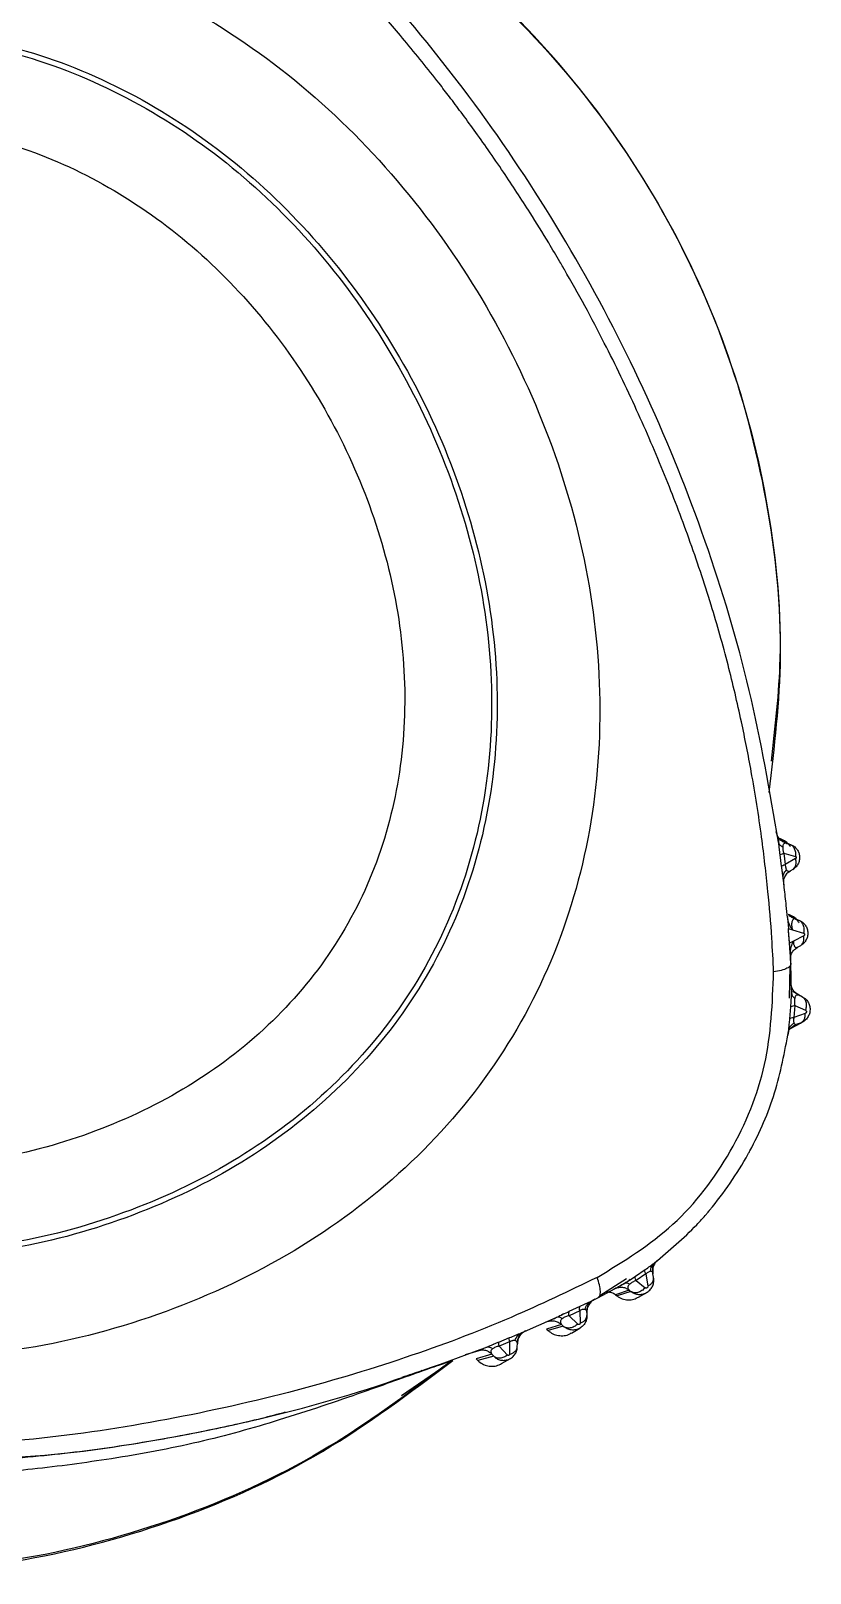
# Model space of a CAD drawing. Extents: x 527 to 611, y 788 to 934.
# Drawn here: x 532.992 to 534.079, y 831.757 to 833.908 of the extents above; entities that cross this region are included whole.
import ezdxf

# ---------------------------------------------------------------- set-up
doc = ezdxf.new("R2010")
doc.units = 0
doc.header["$MEASUREMENT"] = 0
doc.layers.add('1', color=4, linetype='Continuous')
doc.layers.add('GEOMETRY', color=4, linetype='Continuous', lineweight=25)

# ---------------------------------------------------------------- blocks, each defined once
blk = doc.blocks.new('2026_FLASH')
at = {"layer": 'GEOMETRY'}
for p, q in [((6.9636, 29.4618), (6.9567, 29.4655)), ((6.9577, 29.4668), (6.9705, 29.4597)), ((6.9597, 29.4289), (6.9577, 29.4447)), ((6.9627, 29.4469), (6.9648, 29.4313)), ((6.9627, 29.4469), (6.9789, 29.4426)), ((6.9667, 29.4607), (6.9705, 29.4597)), ((6.9792, 29.4397), (6.9648, 29.4313)), ((6.9751, 29.4243), (6.972, 29.4225)), ((6.9618, 29.4128), (6.9621, 29.4101)), ((6.9677, 29.3576), (6.9691, 29.342)), ((6.9689, 29.3617), (6.9825, 29.3542)), ((6.9681, 29.355), (6.9682, 29.3542)), ((6.969, 29.342), (6.9748, 29.3404)), ((6.9694, 29.3386), (6.9691, 29.342)), ((6.9707, 29.3215), (6.9694, 29.3386)), ((6.9748, 29.3404), (6.9903, 29.3356)), ((6.9791, 29.3552), (6.9825, 29.3542)), ((6.9761, 29.3244), (6.9707, 29.3215)), ((6.972, 29.3045), (6.9707, 29.3215)), ((6.9906, 29.332), (6.9761, 29.3244)), ((6.9789, 29.3137), (6.9812, 29.3155)), ((6.9858, 29.318), (6.9823, 29.3162)), ((6.972, 29.3039), (6.972, 29.3045)), ((6.9721, 29.3031), (6.9722, 29.303)), ((6.9735, 29.2522), (6.9727, 29.2936)), ((6.9705, 29.2449), (6.9714, 29.2897)), ((6.9754, 29.2544), (6.9874, 29.2475)), ((6.9842, 29.2489), (6.9761, 29.2537)), ((6.9712, 29.2163), (6.9725, 29.2326)), ((6.978, 29.2346), (6.9768, 29.2181)), ((6.978, 29.2346), (6.9929, 29.2281)), ((6.9844, 29.2488), (6.9874, 29.2475)), ((6.9732, 29.2031), (6.9858, 29.2102)), ((6.9926, 29.2236), (6.9768, 29.2181)), ((6.9858, 29.2102), (6.981, 29.2086)), ((6.756, 28.8573), (6.7693, 28.8664)), ((6.7873, 28.88), (6.7875, 28.88)), ((6.7033, 28.8268), (6.7396, 28.8466)), ((6.7062, 28.8301), (6.7437, 28.8541)), ((6.7486, 28.8523), (6.756, 28.8573)), ((6.7704, 28.8603), (6.7568, 28.8511)), ((6.7568, 28.8511), (6.7695, 28.841)), ((6.7704, 28.8603), (6.7732, 28.8434)), ((6.7812, 28.8557), (6.7803, 28.8607)), ((6.6943, 28.8224), (6.7033, 28.8268)), ((6.7472, 28.8377), (6.7281, 28.8312)), ((6.7281, 28.8312), (6.7303, 28.8296)), ((6.7497, 28.8357), (6.7303, 28.8296)), ((6.7472, 28.8377), (6.7497, 28.8357)), ((6.7603, 28.828), (6.7717, 28.8345)), ((6.597, 28.7781), (6.6456, 28.7995)), ((6.6785, 28.809), (6.6636, 28.8021)), ((6.6636, 28.8021), (6.6755, 28.7902)), ((6.6638, 28.8083), (6.6788, 28.8153)), ((6.6785, 28.809), (6.6788, 28.7917)), ((6.6882, 28.8065), (6.6883, 28.8025)), ((6.6529, 28.7899), (6.6321, 28.7834)), ((6.6321, 28.7834), (6.6341, 28.7815)), ((6.6554, 28.7873), (6.6341, 28.7815)), ((6.6554, 28.7873), (6.6529, 28.7899)), ((6.6666, 28.7779), (6.6786, 28.7848)), ((6.5655, 28.7654), (6.5803, 28.7715)), ((6.5806, 28.7657), (6.566, 28.7596)), ((6.566, 28.7596), (6.5776, 28.7471)), ((6.5806, 28.7657), (6.5803, 28.7483)), ((6.5913, 28.7592), (6.5914, 28.7629)), ((6.4301, 28.6909), (6.4937, 28.7344)), ((6.5408, 28.7542), (6.5188, 28.7476)), ((6.5557, 28.7484), (6.5338, 28.7419)), ((6.5338, 28.7419), (6.5361, 28.7396)), ((6.5584, 28.7455), (6.5361, 28.7396)), ((6.5557, 28.7484), (6.5584, 28.7455)), ((6.5693, 28.7353), (6.5817, 28.7424)), ((6.2679, 28.6671), (6.2769, 28.6694))]:
    blk.add_line(p, q, dxfattribs=at)
for points, knots in [([(6.9486, 29.2815), (6.9478, 29.2972), (6.946, 29.3345), (6.9406, 29.3972), (6.9316, 29.4747), (6.9192, 29.5537), (6.9033, 29.6338), (6.8852, 29.7115), (6.861, 29.7969), (6.8314, 29.8853), (6.7967, 29.9759), (6.7576, 30.0669), (6.7114, 30.1627), (6.6764, 30.2273), (6.6569, 30.261), (6.6569, 30.261), (6.6569, 30.261), (6.6569, 30.261), (6.6569, 30.261), (6.6569, 30.261), (6.6569, 30.2611), (6.6568, 30.2611), (6.6567, 30.2613), (6.6565, 30.2616), (6.656, 30.2626), (6.654, 30.266), (6.647, 30.278), (6.6319, 30.3033), (6.606, 30.3453), (6.5778, 30.3885), (6.5515, 30.4268), (6.5318, 30.4546), (6.5137, 30.4793), (6.4974, 30.501), (6.4715, 30.5347), (6.4362, 30.5786), (6.3903, 30.6321), (6.3442, 30.6829), (6.2949, 30.734), (6.2348, 30.7923), (6.1734, 30.847), (6.1108, 30.8982), (6.0541, 30.9414), (5.9996, 30.98), (5.9639, 31.0036), (5.949, 31.0134)], [0, 0, 0, 0, 0.023144, 0.05484, 0.091564, 0.136206, 0.170367, 0.209427, 0.251228, 0.298444, 0.343948, 0.391377, 0.441313, 0.497426, 0.497427, 0.497428, 0.497429, 0.497432, 0.497437, 0.497446, 0.497463, 0.497497, 0.497564, 0.497711, 0.498058, 0.499248, 0.503302, 0.518104, 0.541837, 0.574517, 0.592617, 0.609041, 0.623786, 0.63685, 0.648231, 0.685287, 0.718359, 0.749985, 0.784568, 0.820855, 0.870939, 0.90326, 0.937451, 0.973984, 1, 1, 1, 1]), ([(6.9553, 29.4626), (6.9432, 29.5333), (6.9188, 29.6751), (6.8562, 29.883), (6.7754, 30.0844), (6.6757, 30.2777), (6.5585, 30.4607), (6.4248, 30.6314), (6.2763, 30.7896), (6.1655, 30.8821), (6.1103, 30.9283)], [0, 0, 0, 0, 0.1245824, 0.2494896, 0.37459, 0.4998762, 0.6251945, 0.7503704, 0.8753604, 1, 1, 1, 1]), ([(6.128, 30.9092), (6.1955, 30.8803), (6.3305, 30.8224), (6.5103, 30.693), (6.6664, 30.5369), (6.7929, 30.3556), (6.8866, 30.1554), (6.9435, 29.9421), (6.9653, 29.7313), (6.9494, 29.5951), (6.942, 29.5318)], [0, 0, 0, 0, 0.127116, 0.254231, 0.381347, 0.508462, 0.635578, 0.762693, 0.889809, 1, 1, 1, 1]), ([(6.9454, 29.5754), (6.9509, 29.623), (6.9649, 29.7441), (6.9435, 29.9402), (6.8871, 30.1551), (6.7927, 30.3567), (6.6653, 30.5392), (6.5078, 30.6961), (6.3301, 30.8239), (6.1977, 30.8802), (6.1335, 30.9076)], [0, 0, 0, 0, 0.085408, 0.21711, 0.348811, 0.480513, 0.612214, 0.743916, 0.875617, 1, 1, 1, 1]), ([(5.7067, 30.7402), (5.7697, 30.7359), (5.8968, 30.7273), (6.0786, 30.6607), (6.2465, 30.5599), (6.395, 30.426), (6.5195, 30.266), (6.6166, 30.0868), (6.6818, 29.8952), (6.7113, 29.6982), (6.7025, 29.5029), (6.6539, 29.3167), (6.5648, 29.1473), (6.4386, 29.0024), (6.2822, 28.8863), (6.1027, 28.8024), (5.9075, 28.7495), (5.7725, 28.743), (5.7047, 28.7397)], [0, 0, 0, 0, 0.060091, 0.121152, 0.183577, 0.247259, 0.311757, 0.376464, 0.440752, 0.504052, 0.566014, 0.626679, 0.686637, 0.746971, 0.808472, 0.871348, 0.935362, 1, 1, 1, 1]), ([(5.707, 30.5938), (5.7609, 30.5901), (5.8697, 30.5827), (6.0253, 30.5255), (6.1689, 30.4391), (6.296, 30.3242), (6.4027, 30.1871), (6.4859, 30.0334), (6.542, 29.8693), (6.5675, 29.7005), (6.5601, 29.5333), (6.5186, 29.3738), (6.4424, 29.2287), (6.3342, 29.1048), (6.2002, 29.0055), (6.0464, 28.9338), (5.8791, 28.8886), (5.7633, 28.8831), (5.7052, 28.8803)], [0, 0, 0, 0, 0.060031, 0.121063, 0.183495, 0.247208, 0.311744, 0.37649, 0.440815, 0.50414, 0.566097, 0.626721, 0.686615, 0.746897, 0.808382, 0.871274, 0.935323, 1, 1, 1, 1]), ([(5.707, 30.586), (5.7605, 30.5823), (5.8683, 30.575), (6.0224, 30.5183), (6.1647, 30.4326), (6.2907, 30.3188), (6.3964, 30.1828), (6.4788, 30.0305), (6.5344, 29.8678), (6.5597, 29.7006), (6.5525, 29.5349), (6.5114, 29.3769), (6.4359, 29.2331), (6.3287, 29.1103), (6.1959, 29.0119), (6.0434, 28.9409), (5.8775, 28.8961), (5.7628, 28.8907), (5.7052, 28.8879)], [0, 0, 0, 0, 0.060017, 0.121046, 0.183483, 0.247203, 0.311744, 0.376491, 0.440822, 0.504154, 0.566114, 0.626731, 0.686609, 0.746882, 0.808366, 0.871265, 0.93532, 1, 1, 1, 1]), ([(5.7076, 30.4619), (5.7533, 30.4587), (5.8457, 30.4524), (5.9775, 30.4037), (6.0991, 30.3301), (6.2068, 30.2324), (6.2973, 30.1158), (6.3681, 29.9851), (6.416, 29.8457), (6.4379, 29.7025), (6.432, 29.5606), (6.3971, 29.4253), (6.3324, 29.3022), (6.2405, 29.1972), (6.1266, 29.1131), (5.9958, 29.0525), (5.8536, 29.0143), (5.7552, 29.0096), (5.7057, 29.0072)], [0, 0, 0, 0, 0.059911, 0.12091, 0.183385, 0.247163, 0.311739, 0.376505, 0.44088, 0.504269, 0.566249, 0.626809, 0.686568, 0.746756, 0.808237, 0.871187, 0.935295, 1, 1, 1, 1]), ([(6.9553, 29.4626), (6.955, 29.4646), (6.9543, 29.4687), (6.9535, 29.4728), (6.9527, 29.476), (6.9525, 29.4765), (6.9523, 29.4767)], [0, 0, 0, 0, 0.219313, 0.437055, 0.703636, 1, 1, 1, 1]), ([(6.9667, 29.4607), (6.9649, 29.4613), (6.9613, 29.4626), (6.9569, 29.4664), (6.9536, 29.4712), (6.9528, 29.4749), (6.9523, 29.4767)], [0, 0, 0, 0, 0.244703, 0.5, 0.755297, 1, 1, 1, 1]), ([(6.9556, 29.4655), (6.9555, 29.4655), (6.955, 29.4656), (6.9551, 29.4645), (6.9553, 29.4628), (6.9554, 29.462)], [0, 0, 0, 0, 0.202108, 0.593297, 1, 1, 1, 1]), ([(6.9719, 29.4558), (6.9712, 29.457), (6.9692, 29.4605), (6.9638, 29.4648), (6.9587, 29.4667), (6.9562, 29.4677)], [0, 0, 0, 0, 0.2, 0.6, 1, 1, 1, 1]), ([(6.9577, 29.4447), (6.9575, 29.4459), (6.9572, 29.4477), (6.9569, 29.4499), (6.9567, 29.4515), (6.9566, 29.453), (6.9564, 29.4543), (6.9563, 29.4551), (6.956, 29.4578), (6.9557, 29.4602), (6.9553, 29.4626)], [0, 0, 0, 0, 0.198415, 0.3028, 0.36011, 0.457997, 0.54502, 0.571673, 0.58734, 1, 1, 1, 1]), ([(6.9553, 29.4626), (6.9557, 29.4612), (6.9565, 29.4585), (6.9596, 29.4566), (6.9612, 29.4557)], [0, 0, 0, 0, 0.499989, 1, 1, 1, 1]), ([(6.9577, 29.4447), (6.958, 29.445), (6.9587, 29.4457), (6.9614, 29.4465), (6.9627, 29.4469)], [0, 0, 0, 0, 0.500008, 1, 1, 1, 1]), ([(6.9667, 29.4607), (6.9653, 29.4609), (6.9634, 29.4611), (6.9618, 29.4592), (6.9613, 29.4575), (6.9612, 29.4563), (6.9612, 29.4557)], [0, 0, 0, 0, 0.542909, 0.786725, 0.897634, 1, 1, 1, 1]), ([(6.9612, 29.4557), (6.9612, 29.4551), (6.9612, 29.4539), (6.9614, 29.4522), (6.9617, 29.4507), (6.962, 29.4491), (6.9625, 29.4477), (6.9627, 29.4469)], [0, 0, 0, 0, 0.252838, 0.493953, 0.521876, 0.738307, 1, 1, 1, 1]), ([(6.9705, 29.4597), (6.9718, 29.4591), (6.9745, 29.458), (6.9775, 29.4539), (6.9792, 29.4485), (6.979, 29.4445), (6.9789, 29.4426)], [0, 0, 0, 0, 0.242505, 0.499998, 0.757493, 1, 1, 1, 1]), ([(6.9705, 29.4597), (6.9727, 29.4588), (6.9768, 29.4572), (6.9812, 29.4527), (6.9837, 29.4479), (6.9849, 29.443), (6.9848, 29.438), (6.9832, 29.4327), (6.98, 29.4278), (6.9768, 29.4255), (6.9751, 29.4243)], [0, 0, 0, 0, 0.154612, 0.290603, 0.407903, 0.506473, 0.620626, 0.739473, 0.865922, 1, 1, 1, 1]), ([(6.9597, 29.4289), (6.9601, 29.4293), (6.9607, 29.43), (6.9634, 29.4308), (6.9648, 29.4313)], [0, 0, 0, 0, 0.503105, 1, 1, 1, 1]), ([(6.9619, 29.412), (6.9617, 29.4141), (6.9614, 29.4161), (6.9611, 29.4183), (6.9611, 29.4183), (6.9611, 29.4184), (6.9611, 29.4185), (6.9609, 29.4197), (6.9607, 29.4213), (6.9604, 29.4235), (6.9601, 29.4258), (6.9599, 29.4277), (6.9597, 29.4289)], [0, 0, 0, 0, 0.417535, 0.417611, 0.41821, 0.419871, 0.426157, 0.450648, 0.646057, 0.703071, 0.806006, 1, 1, 1, 1]), ([(6.9619, 29.412), (6.9619, 29.4131), (6.9617, 29.4152), (6.9626, 29.4183), (6.9642, 29.4213), (6.9658, 29.4229), (6.9666, 29.4237)], [0, 0, 0, 0, 0.2541623, 0.5091042, 0.7593494, 1, 1, 1, 1]), ([(6.9626, 29.4094), (6.9626, 29.4097), (6.9628, 29.4103), (6.9634, 29.4125), (6.9649, 29.4159), (6.9679, 29.4197), (6.9706, 29.4216), (6.972, 29.4225)], [0, 0, 0, 0, 0.086868, 0.203938, 0.450398, 0.722178, 1, 1, 1, 1]), ([(6.9642, 29.4143), (6.9653, 29.416), (6.9672, 29.4193), (6.9704, 29.4215), (6.972, 29.4225)], [0, 0, 0, 0, 0.510792, 1, 1, 1, 1]), ([(6.9648, 29.4313), (6.9648, 29.4305), (6.9649, 29.4289), (6.9652, 29.4274), (6.9654, 29.4266), (6.9656, 29.426), (6.966, 29.4249), (6.9663, 29.4242), (6.9666, 29.4237)], [0, 0, 0, 0, 0.238313, 0.475335, 0.500024, 0.549554, 0.728053, 1, 1, 1, 1]), ([(6.9666, 29.4237), (6.967, 29.4232), (6.9678, 29.4221), (6.9696, 29.4215), (6.971, 29.4221), (6.972, 29.4225)], [0, 0, 0, 0, 0.225042, 0.470435, 1, 1, 1, 1]), ([(6.9751, 29.4243), (6.9761, 29.425), (6.978, 29.4265), (6.9797, 29.4303), (6.9802, 29.4348), (6.9796, 29.4381), (6.9792, 29.4397)], [0, 0, 0, 0, 0.249417, 0.506903, 0.760701, 1, 1, 1, 1]), ([(6.9789, 29.4426), (6.979, 29.4426), (6.9793, 29.4425), (6.9796, 29.4422), (6.9799, 29.4418), (6.98, 29.4414), (6.98, 29.441), (6.98, 29.4407), (6.9799, 29.4403), (6.9796, 29.4399), (6.9794, 29.4397), (6.9792, 29.4397)], [0, 0, 0, 0, 0.1443511, 0.2793855, 0.4027085, 0.5158359, 0.5707025, 0.6256768, 0.7395188, 0.863869, 1, 1, 1, 1]), ([(6.9677, 29.3575), (6.9672, 29.363), (6.9659, 29.3769), (6.9639, 29.3951), (6.9624, 29.4077), (6.9619, 29.412)], [0, 0, 0, 0, 0.304807, 0.763892, 1, 1, 1, 1]), ([(6.9619, 29.412), (6.9621, 29.4095), (6.9626, 29.4042), (6.9624, 29.4035), (6.9623, 29.4031)], [0, 0, 0, 0, 0.474831, 1, 1, 1, 1]), ([(6.9624, 29.4082), (6.9624, 29.4084), (6.9624, 29.4085), (6.9625, 29.409), (6.9625, 29.409)], [0, 0, 0, 0, 0.996114, 1, 1, 1, 1]), ([(6.9677, 29.3576), (6.9679, 29.3558), (6.9684, 29.3525), (6.9705, 29.3462), (6.9731, 29.3427), (6.9748, 29.3404)], [0, 0, 0, 0, 0.24777, 0.493288, 1, 1, 1, 1]), ([(6.9842, 29.3493), (6.9836, 29.3505), (6.9817, 29.3541), (6.9764, 29.3586), (6.9714, 29.3607), (6.9689, 29.3617)], [0, 0, 0, 0, 0.2, 0.6, 1, 1, 1, 1]), ([(6.9791, 29.3552), (6.9773, 29.3559), (6.9737, 29.3573), (6.971, 29.3601), (6.9697, 29.3615)], [0, 0, 0, 0, 0.489211, 1, 1, 1, 1]), ([(6.9759, 29.3565), (6.9741, 29.3575), (6.9716, 29.3589), (6.9702, 29.3593), (6.9698, 29.3594)], [0, 0, 0, 0, 0.727407, 1, 1, 1, 1]), ([(6.972, 29.3045), (6.9714, 29.312), (6.9706, 29.3233), (6.9697, 29.3347), (6.9694, 29.3385)], [0, 0, 0, 0, 0.663169, 1, 1, 1, 1]), ([(6.9791, 29.3552), (6.9781, 29.3553), (6.9761, 29.3557), (6.9746, 29.3537), (6.9739, 29.3508), (6.9736, 29.349), (6.9736, 29.3472), (6.9737, 29.3456), (6.9738, 29.3445), (6.974, 29.3435), (6.9743, 29.3421), (6.9746, 29.341), (6.9748, 29.3404)], [0, 0, 0, 0, 0.310024, 0.585718, 0.692349, 0.74531, 0.798926, 0.862433, 0.88153, 0.891455, 0.942928, 1, 1, 1, 1]), ([(6.9825, 29.3542), (6.9838, 29.3535), (6.9867, 29.3522), (6.9896, 29.3476), (6.991, 29.3418), (6.9905, 29.3377), (6.9903, 29.3356)], [0, 0, 0, 0, 0.241786, 0.499998, 0.758211, 1, 1, 1, 1]), ([(6.9825, 29.3542), (6.9848, 29.3531), (6.9888, 29.3514), (6.993, 29.3467), (6.9955, 29.3418), (6.9965, 29.3361), (6.9959, 29.3304), (6.9937, 29.3252), (6.9903, 29.3209), (6.9873, 29.319), (6.9858, 29.318)], [0, 0, 0, 0, 0.166529, 0.280002, 0.401122, 0.523303, 0.648332, 0.769672, 0.88687, 1, 1, 1, 1]), ([(6.9903, 29.3356), (6.9904, 29.3356), (6.9907, 29.3354), (6.9912, 29.3351), (6.9914, 29.3346), (6.9916, 29.3341), (6.9916, 29.3337), (6.9915, 29.3334), (6.9915, 29.3331), (6.9913, 29.3327), (6.991, 29.3323), (6.9907, 29.3321), (6.9906, 29.332)], [0, 0, 0, 0, 0.146361, 0.284808, 0.41183, 0.527282, 0.582294, 0.636648, 0.691473, 0.747865, 0.867827, 1, 1, 1, 1]), ([(6.972, 29.3045), (6.972, 29.3066), (6.9719, 29.3105), (6.9731, 29.3175), (6.975, 29.3218), (6.9761, 29.3244)], [0, 0, 0, 0, 0.298965, 0.578216, 1, 1, 1, 1]), ([(6.9719, 29.2974), (6.9719, 29.2992), (6.9719, 29.303), (6.9741, 29.3085), (6.9775, 29.3131), (6.9807, 29.3152), (6.9823, 29.3162)], [0, 0, 0, 0, 0.244705, 0.5, 0.755295, 1, 1, 1, 1]), ([(6.9761, 29.3244), (6.9761, 29.3236), (6.9761, 29.3224), (6.9763, 29.3208), (6.9767, 29.3192), (6.9773, 29.3177), (6.978, 29.3166), (6.9789, 29.3158), (6.9803, 29.3154), (6.9815, 29.3159), (6.9823, 29.3162)], [0, 0, 0, 0, 0.079086, 0.133913, 0.200461, 0.312241, 0.428543, 0.526289, 0.702284, 1, 1, 1, 1]), ([(6.9858, 29.318), (6.9868, 29.3187), (6.9886, 29.32), (6.9903, 29.3235), (6.9911, 29.3276), (6.9907, 29.3306), (6.9906, 29.332)], [0, 0, 0, 0, 0.253348, 0.511302, 0.763261, 1, 1, 1, 1]), ([(6.9727, 29.2936), (6.9726, 29.2924), (6.9723, 29.2899), (6.9676, 29.2864), (6.9599, 29.2835), (6.9523, 29.2821), (6.9486, 29.2815)], [0, 0, 0, 0, 0.2398, 0.491268, 0.747303, 1, 1, 1, 1]), ([(6.972, 29.3039), (6.9721, 29.3019), (6.9721, 29.298), (6.972, 29.2976), (6.9719, 29.2974)], [0, 0, 0, 0, 0.518872, 1, 1, 1, 1]), ([(6.9727, 29.2936), (6.9726, 29.2954), (6.9724, 29.2982), (6.9722, 29.3017), (6.972, 29.3033), (6.972, 29.3039)], [0, 0, 0, 0, 0.528606, 0.827155, 1, 1, 1, 1]), ([(6.9722, 29.3029), (6.9723, 29.3031), (6.9724, 29.3034), (6.9726, 29.3041), (6.9726, 29.3043)], [0, 0, 0, 0, 0.747936, 1, 1, 1, 1]), ([(6.7026, 28.8555), (6.7394, 28.878), (6.8126, 28.9227), (6.8932, 29.0287), (6.9436, 29.1518), (6.9469, 29.2381), (6.9486, 29.2815)], [0, 0, 0, 0, 0.251476, 0.500099, 0.748747, 1, 1, 1, 1]), ([(6.9725, 29.2326), (6.9728, 29.2361), (6.9732, 29.2429), (6.9734, 29.2492), (6.9735, 29.2522)], [0, 0, 0, 0, 0.524097, 1, 1, 1, 1]), ([(6.9844, 29.2488), (6.9828, 29.2497), (6.9795, 29.2515), (6.9757, 29.2558), (6.9732, 29.261), (6.9728, 29.2647), (6.9727, 29.2666)], [0, 0, 0, 0, 0.244829, 0.5, 0.755171, 1, 1, 1, 1]), ([(6.9735, 29.2522), (6.9735, 29.2544), (6.9735, 29.2571), (6.9734, 29.2587), (6.9734, 29.259)], [0, 0, 0, 0, 0.816002, 1, 1, 1, 1]), ([(6.9742, 29.2545), (6.9742, 29.2545), (6.9737, 29.2547), (6.9736, 29.2539), (6.9736, 29.2524), (6.9735, 29.2516)], [0, 0, 0, 0, 0.0668698, 0.5242381, 1, 1, 1, 1]), ([(6.9735, 29.2522), (6.9737, 29.2508), (6.974, 29.2481), (6.9767, 29.2458), (6.978, 29.2447)], [0, 0, 0, 0, 0.499999, 1, 1, 1, 1]), ([(6.9844, 29.2488), (6.983, 29.2492), (6.9811, 29.2498), (6.9792, 29.2481), (6.9784, 29.2465), (6.9781, 29.2453), (6.978, 29.2447)], [0, 0, 0, 0, 0.551209, 0.790493, 0.899445, 1, 1, 1, 1]), ([(6.9725, 29.2326), (6.9729, 29.233), (6.9737, 29.2338), (6.9766, 29.2343), (6.978, 29.2346)], [0, 0, 0, 0, 0.4999857, 1, 1, 1, 1]), ([(6.978, 29.2447), (6.9779, 29.244), (6.9777, 29.2426), (6.9775, 29.24), (6.9776, 29.2372), (6.9779, 29.2355), (6.978, 29.2346)], [0, 0, 0, 0, 0.251071, 0.4907265, 0.7350665, 1, 1, 1, 1]), ([(6.9874, 29.2475), (6.9897, 29.2462), (6.9936, 29.2439), (6.9972, 29.2386), (6.9992, 29.2332), (6.9995, 29.2274), (6.9982, 29.2217), (6.9953, 29.2167), (6.9911, 29.2125), (6.9876, 29.211), (6.9858, 29.2102)], [0, 0, 0, 0, 0.166356, 0.279044, 0.399767, 0.51805, 0.638202, 0.758511, 0.879078, 1, 1, 1, 1]), ([(6.9874, 29.2475), (6.9887, 29.2467), (6.9914, 29.245), (6.9937, 29.2401), (6.9944, 29.2342), (6.9934, 29.2301), (6.9929, 29.2281)], [0, 0, 0, 0, 0.241629, 0.499998, 0.758369, 1, 1, 1, 1]), ([(6.9929, 29.2281), (6.9931, 29.228), (6.9935, 29.2277), (6.9939, 29.2272), (6.9942, 29.2266), (6.9942, 29.2259), (6.9942, 29.2254), (6.9941, 29.2251), (6.9939, 29.2248), (6.9937, 29.2243), (6.9932, 29.2239), (6.9928, 29.2237), (6.9926, 29.2236)], [0, 0, 0, 0, 0.144988, 0.282396, 0.408827, 0.524229, 0.57945, 0.634159, 0.689453, 0.746382, 0.867343, 1, 1, 1, 1]), ([(6.9694, 29.1989), (6.9695, 29.1999), (6.9697, 29.2013), (6.9699, 29.203), (6.9701, 29.2051), (6.9705, 29.2096), (6.971, 29.2137), (6.9712, 29.2163)], [0, 0, 0, 0, 0.22155, 0.3323, 0.397743, 0.620158, 1, 1, 1, 1]), ([(6.9694, 29.1989), (6.9696, 29.2), (6.97, 29.2023), (6.9717, 29.2053), (6.974, 29.208), (6.976, 29.2094), (6.977, 29.21)], [0, 0, 0, 0, 0.252786, 0.507301, 0.758048, 1, 1, 1, 1]), ([(6.9695, 29.1998), (6.9696, 29.2), (6.9699, 29.2005), (6.9724, 29.2037), (6.9763, 29.2061), (6.9788, 29.2077)], [0, 0, 0, 0, 0.266605, 0.52001, 1, 1, 1, 1]), ([(6.9712, 29.2163), (6.9716, 29.2167), (6.9725, 29.2175), (6.9753, 29.2179), (6.9768, 29.2181)], [0, 0, 0, 0, 0.503043, 1, 1, 1, 1]), ([(6.9751, 29.2051), (6.9755, 29.2055), (6.9772, 29.2071), (6.9794, 29.208), (6.981, 29.2086)], [0, 0, 0, 0, 0.240098, 1, 1, 1, 1]), ([(6.9768, 29.2181), (6.9766, 29.2172), (6.9763, 29.2155), (6.9763, 29.2139), (6.9763, 29.2131), (6.9764, 29.2124), (6.9766, 29.2112), (6.9768, 29.2105), (6.977, 29.21)], [0, 0, 0, 0, 0.235622, 0.471634, 0.480551, 0.54513, 0.725606, 1, 1, 1, 1]), ([(6.977, 29.21), (6.9775, 29.2094), (6.9786, 29.2079), (6.9802, 29.2084), (6.981, 29.2086)], [0, 0, 0, 0, 0.473645, 1, 1, 1, 1]), ([(6.9858, 29.2102), (6.9868, 29.2107), (6.9889, 29.2118), (6.9912, 29.215), (6.9925, 29.219), (6.9926, 29.2221), (6.9926, 29.2236)], [0, 0, 0, 0, 0.253258, 0.511382, 0.763459, 1, 1, 1, 1]), ([(6.7829, 28.8761), (6.8031, 28.8929), (6.8283, 28.914), (6.8516, 28.94), (6.8573, 28.9467), (6.8588, 28.9485), (6.8592, 28.9489), (6.8593, 28.9491), (6.8796, 28.9733), (6.8987, 29.0012), (6.9287, 29.0563), (6.9533, 29.1126), (6.964, 29.1701), (6.9694, 29.1989)], [0, 0, 0, 0, 0.2082, 0.260693, 0.274113, 0.277664, 0.278653, 0.278952, 0.27912, 0.526842, 0.539473, 0.768615, 1, 1, 1, 1]), ([(6.9694, 29.1989), (6.9691, 29.1972), (6.9684, 29.1935), (6.9681, 29.193), (6.968, 29.1927)], [0, 0, 0, 0, 0.472059, 1, 1, 1, 1]), ([(6.7704, 28.8603), (6.7699, 28.8617), (6.7688, 28.8645), (6.7692, 28.8658), (6.7693, 28.8664)], [0, 0, 0, 0, 0.497179, 1, 1, 1, 1]), ([(6.7693, 28.8664), (6.7718, 28.8681), (6.7771, 28.8718), (6.7809, 28.8746), (6.7829, 28.8761)], [0, 0, 0, 0, 0.471171, 1, 1, 1, 1]), ([(6.7771, 28.864), (6.7767, 28.8639), (6.7758, 28.8638), (6.7742, 28.8631), (6.7723, 28.862), (6.771, 28.8609), (6.7704, 28.8603)], [0, 0, 0, 0, 0.272495, 0.525015, 0.76235, 1, 1, 1, 1]), ([(6.7771, 28.864), (6.7772, 28.8652), (6.7774, 28.8676), (6.7786, 28.8709), (6.7804, 28.8739), (6.7821, 28.8754), (6.7829, 28.8761)], [0, 0, 0, 0, 0.241912, 0.492587, 0.747086, 1, 1, 1, 1]), ([(6.7803, 28.8607), (6.7801, 28.8617), (6.7798, 28.8635), (6.778, 28.8638), (6.7771, 28.864)], [0, 0, 0, 0, 0.52785, 1, 1, 1, 1]), ([(6.7803, 28.8609), (6.78, 28.8646), (6.7797, 28.8684), (6.7804, 28.8707), (6.7804, 28.8707)], [0, 0, 0, 0, 0.993809, 1, 1, 1, 1]), ([(6.7875, 28.88), (6.7862, 28.8788), (6.7835, 28.8764), (6.781, 28.8715), (6.7797, 28.8661), (6.7801, 28.8625), (6.7803, 28.8607)], [0, 0, 0, 0, 0.24521, 0.499997, 0.754786, 1, 1, 1, 1]), ([(6.7804, 28.8707), (6.7808, 28.872), (6.7816, 28.8747), (6.7822, 28.8754), (6.7826, 28.8758)], [0, 0, 0, 0, 0.484471, 1, 1, 1, 1]), ([(6.7875, 28.88), (6.7874, 28.8799), (6.7873, 28.8796), (6.7843, 28.8772), (6.7829, 28.8761)], [0, 0, 0, 0, 0.529299, 1, 1, 1, 1]), ([(6.7026, 28.8555), (6.663, 28.8364), (6.5766, 28.7948), (6.4321, 28.7407), (6.2678, 28.6918), (6.0908, 28.6531), (5.9009, 28.6248), (5.7709, 28.6207), (5.7037, 28.6186)], [0, 0, 0, 0, 0.129548, 0.282447, 0.44601, 0.624613, 0.805705, 1, 1, 1, 1]), ([(6.7033, 28.8268), (6.7044, 28.8277), (6.7066, 28.8294), (6.7074, 28.8358), (6.7062, 28.8445), (6.7038, 28.8519), (6.7026, 28.8555)], [0, 0, 0, 0, 0.246242, 0.500052, 0.753835, 1, 1, 1, 1]), ([(6.7396, 28.8466), (6.7377, 28.8455), (6.7338, 28.8432), (6.728, 28.84), (6.7268, 28.8394), (6.726, 28.839)], [0, 0, 0, 0, 0.215082, 0.452843, 1, 1, 1, 1]), ([(6.7327, 28.8411), (6.7322, 28.8411), (6.7298, 28.841), (6.7276, 28.8399), (6.726, 28.839)], [0, 0, 0, 0, 0.231406, 1, 1, 1, 1]), ([(6.7472, 28.8377), (6.7456, 28.8387), (6.7424, 28.8406), (6.7373, 28.8418), (6.7341, 28.8413), (6.7327, 28.8411)], [0, 0, 0, 0, 0.3592728, 0.7337211, 1, 1, 1, 1]), ([(6.7396, 28.8466), (6.7422, 28.8482), (6.7451, 28.85), (6.7482, 28.8521), (6.7486, 28.8523)], [0, 0, 0, 0, 0.886364, 1, 1, 1, 1]), ([(6.748, 28.8461), (6.7464, 28.8467), (6.7432, 28.848), (6.7408, 28.847), (6.7396, 28.8466)], [0, 0, 0, 0, 0.5, 1, 1, 1, 1]), ([(6.7487, 28.8524), (6.7478, 28.8519), (6.7463, 28.8508), (6.7435, 28.849), (6.7422, 28.8479), (6.7413, 28.8473)], [0, 0, 0, 0, 0.266841, 0.522921, 1, 1, 1, 1]), ([(6.748, 28.8461), (6.7476, 28.8457), (6.7466, 28.8448), (6.7455, 28.8431), (6.7449, 28.8404), (6.7463, 28.8388), (6.7472, 28.8377)], [0, 0, 0, 0, 0.102534, 0.213631, 0.457718, 1, 1, 1, 1]), ([(6.7568, 28.8511), (6.7559, 28.8508), (6.7543, 28.8502), (6.7519, 28.8489), (6.7497, 28.8475), (6.7486, 28.8465), (6.748, 28.8461)], [0, 0, 0, 0, 0.265392, 0.510123, 0.749622, 1, 1, 1, 1]), ([(6.7497, 28.8357), (6.7518, 28.8345), (6.7555, 28.8323), (6.7617, 28.8315), (6.7674, 28.8323), (6.7727, 28.8348), (6.7771, 28.8387), (6.7802, 28.8438), (6.7819, 28.8497), (6.7814, 28.8537), (6.7812, 28.8557)], [0, 0, 0, 0, 0.150026, 0.264695, 0.386799, 0.506391, 0.628102, 0.750272, 0.873009, 1, 1, 1, 1]), ([(6.7695, 28.841), (6.7681, 28.8396), (6.765, 28.8366), (6.7594, 28.8341), (6.754, 28.8336), (6.7511, 28.835), (6.7497, 28.8357)], [0, 0, 0, 0, 0.24163, 0.5, 0.75837, 1, 1, 1, 1]), ([(6.7568, 28.8511), (6.7563, 28.8526), (6.7554, 28.8554), (6.7558, 28.8566), (6.756, 28.8573)], [0, 0, 0, 0, 0.500046, 1, 1, 1, 1]), ([(6.7732, 28.8434), (6.7733, 28.8432), (6.7733, 28.8427), (6.7731, 28.8421), (6.7729, 28.8417), (6.7727, 28.8414), (6.7724, 28.8411), (6.772, 28.8408), (6.7715, 28.8406), (6.7708, 28.8405), (6.7701, 28.8406), (6.7697, 28.8409), (6.7695, 28.841)], [0, 0, 0, 0, 0.132673, 0.253631, 0.310559, 0.365854, 0.420561, 0.475786, 0.591188, 0.717618, 0.855031, 1, 1, 1, 1]), ([(6.7732, 28.8434), (6.7745, 28.8442), (6.7771, 28.8457), (6.7799, 28.8489), (6.7815, 28.8523), (6.7813, 28.8546), (6.7812, 28.8557)], [0, 0, 0, 0, 0.236544, 0.488622, 0.746745, 1, 1, 1, 1]), ([(6.6788, 28.8153), (6.6816, 28.8166), (6.6877, 28.8194), (6.692, 28.8214), (6.6943, 28.8224)], [0, 0, 0, 0, 0.473222, 1, 1, 1, 1]), ([(6.6857, 28.8107), (6.686, 28.812), (6.6867, 28.8145), (6.6886, 28.8178), (6.6911, 28.8206), (6.6932, 28.8218), (6.6943, 28.8224)], [0, 0, 0, 0, 0.24107, 0.491816, 0.746797, 1, 1, 1, 1]), ([(6.6993, 28.825), (6.6977, 28.824), (6.6944, 28.8221), (6.6908, 28.8175), (6.6885, 28.8122), (6.6883, 28.8084), (6.6882, 28.8065)], [0, 0, 0, 0, 0.244701, 0.499995, 0.755291, 1, 1, 1, 1]), ([(6.6882, 28.8067), (6.6886, 28.8104), (6.6892, 28.816), (6.6924, 28.821), (6.6935, 28.8218), (6.694, 28.8223)], [0, 0, 0, 0, 0.478022, 0.732485, 1, 1, 1, 1]), ([(6.6993, 28.825), (6.6992, 28.8249), (6.699, 28.8248), (6.6958, 28.8232), (6.6943, 28.8224)], [0, 0, 0, 0, 0.52492, 1, 1, 1, 1]), ([(6.7281, 28.8312), (6.7265, 28.8322), (6.7233, 28.8342), (6.7182, 28.8352), (6.7151, 28.8348), (6.7139, 28.8346)], [0, 0, 0, 0, 0.373875, 0.753204, 1, 1, 1, 1]), ([(6.7303, 28.8296), (6.7326, 28.8282), (6.7374, 28.8253), (6.7456, 28.8239), (6.7536, 28.8247), (6.7582, 28.827), (6.7603, 28.8281)], [0, 0, 0, 0, 0.259052, 0.5181039, 0.7771559, 1, 1, 1, 1]), ([(6.6358, 28.7952), (6.6358, 28.7952), (6.6365, 28.7955), (6.64, 28.7971), (6.6439, 28.7988), (6.6456, 28.7995)], [0, 0, 0, 0, 0.062386, 0.581356, 1, 1, 1, 1]), ([(6.6456, 28.7995), (6.6487, 28.801), (6.6546, 28.8039), (6.6608, 28.8069), (6.6638, 28.8083)], [0, 0, 0, 0, 0.519238, 1, 1, 1, 1]), ([(6.6543, 28.7981), (6.6527, 28.799), (6.6496, 28.8006), (6.6469, 28.7999), (6.6456, 28.7995)], [0, 0, 0, 0, 0.500002, 1, 1, 1, 1]), ([(6.6559, 28.8046), (6.6549, 28.8041), (6.6531, 28.8032), (6.65, 28.8015), (6.6485, 28.8006), (6.6475, 28.8001)], [0, 0, 0, 0, 0.270266, 0.527083, 1, 1, 1, 1]), ([(6.6543, 28.7981), (6.6538, 28.7978), (6.6529, 28.797), (6.6517, 28.7955), (6.6509, 28.7928), (6.6521, 28.7911), (6.6529, 28.7899)], [0, 0, 0, 0, 0.10259, 0.214045, 0.458693, 1, 1, 1, 1]), ([(6.6636, 28.8021), (6.6627, 28.8019), (6.6611, 28.8015), (6.6584, 28.8006), (6.6561, 28.7993), (6.6549, 28.7986), (6.6543, 28.7981)], [0, 0, 0, 0, 0.266278, 0.509161, 0.747532, 1, 1, 1, 1]), ([(6.6883, 28.8025), (6.6883, 28.8007), (6.6881, 28.7972), (6.6861, 28.7921), (6.6828, 28.7876), (6.6782, 28.7842), (6.6726, 28.7822), (6.6665, 28.7819), (6.6604, 28.7835), (6.6571, 28.786), (6.6554, 28.7873)], [0, 0, 0, 0, 0.1137304, 0.2290481, 0.348039, 0.4707655, 0.597282, 0.7276346, 0.861863, 1, 1, 1, 1]), ([(6.6636, 28.8021), (6.6634, 28.8035), (6.6629, 28.8065), (6.6635, 28.8077), (6.6638, 28.8083)], [0, 0, 0, 0, 0.499944, 1, 1, 1, 1]), ([(6.6785, 28.809), (6.6783, 28.8105), (6.6778, 28.8134), (6.6784, 28.8147), (6.6788, 28.8153)], [0, 0, 0, 0, 0.496, 1, 1, 1, 1]), ([(6.6857, 28.8107), (6.6853, 28.8108), (6.6845, 28.8109), (6.6828, 28.8108), (6.6807, 28.8103), (6.6792, 28.8094), (6.6785, 28.809)], [0, 0, 0, 0, 0.278003, 0.534773, 0.770599, 1, 1, 1, 1]), ([(6.6788, 28.7917), (6.6801, 28.7923), (6.6829, 28.7934), (6.686, 28.796), (6.6881, 28.7991), (6.6882, 28.8014), (6.6883, 28.8025)], [0, 0, 0, 0, 0.236741, 0.488701, 0.746654, 1, 1, 1, 1]), ([(6.6882, 28.8065), (6.6882, 28.8075), (6.6881, 28.8095), (6.6865, 28.8103), (6.6857, 28.8107)], [0, 0, 0, 0, 0.523683, 1, 1, 1, 1]), ([(6.5803, 28.7715), (6.5833, 28.7727), (6.5896, 28.7752), (6.5944, 28.7771), (6.597, 28.7781)], [0, 0, 0, 0, 0.473443, 1, 1, 1, 1]), ([(6.5884, 28.7675), (6.5888, 28.7686), (6.5895, 28.771), (6.5914, 28.774), (6.5939, 28.7766), (6.5959, 28.7776), (6.597, 28.7781)], [0, 0, 0, 0, 0.2407269, 0.491147, 0.7461402, 1, 1, 1, 1]), ([(6.6033, 28.781), (6.6016, 28.7801), (6.5982, 28.7783), (6.5944, 28.7739), (6.5918, 28.7686), (6.5915, 28.7647), (6.5914, 28.7629)], [0, 0, 0, 0, 0.244603, 0.499998, 0.755394, 1, 1, 1, 1]), ([(6.5938, 28.7737), (6.5944, 28.7748), (6.5958, 28.7773), (6.5964, 28.7778), (6.5967, 28.778)], [0, 0, 0, 0, 0.452729, 1, 1, 1, 1]), ([(6.6033, 28.781), (6.6032, 28.7809), (6.6029, 28.7807), (6.5989, 28.779), (6.597, 28.7781)], [0, 0, 0, 0, 0.507456, 1, 1, 1, 1]), ([(6.6315, 28.7934), (6.6333, 28.794), (6.6369, 28.7953), (6.6428, 28.7951), (6.6484, 28.7934), (6.6514, 28.791), (6.6529, 28.7899)], [0, 0, 0, 0, 0.244606, 0.5, 0.755394, 1, 1, 1, 1]), ([(6.6341, 28.7815), (6.6363, 28.7798), (6.6406, 28.7765), (6.6485, 28.7741), (6.6566, 28.7741), (6.6629, 28.7755), (6.6658, 28.7776), (6.6665, 28.7781)], [0, 0, 0, 0, 0.231715, 0.463431, 0.695146, 0.926862, 1, 1, 1, 1]), ([(6.6755, 28.7902), (6.6739, 28.789), (6.6705, 28.7864), (6.6648, 28.7847), (6.6593, 28.7848), (6.6567, 28.7865), (6.6554, 28.7873)], [0, 0, 0, 0, 0.241788, 0.5, 0.758212, 1, 1, 1, 1]), ([(6.6788, 28.7917), (6.6788, 28.7915), (6.6788, 28.7912), (6.6785, 28.7907), (6.6783, 28.7904), (6.6781, 28.7902), (6.6779, 28.79), (6.6775, 28.7898), (6.677, 28.7897), (6.6765, 28.7897), (6.6759, 28.7899), (6.6757, 28.7901), (6.6755, 28.7902)], [0, 0, 0, 0, 0.13219, 0.252148, 0.308539, 0.363365, 0.417718, 0.472733, 0.588185, 0.715206, 0.853659, 1, 1, 1, 1]), ([(5.8119, 28.6016), (5.8478, 28.6028), (5.9558, 28.6065), (6.1341, 28.6348), (6.3454, 28.6836), (6.48, 28.733), (6.5472, 28.7576)], [0, 0, 0, 0, 0.142101, 0.428605, 0.714699, 1, 1, 1, 1]), ([(6.5347, 28.7528), (6.5351, 28.753), (6.5357, 28.7532), (6.5388, 28.7544), (6.5421, 28.7556), (6.5455, 28.757), (6.5472, 28.7576)], [0, 0, 0, 0, 0.365526, 0.570058, 0.785359, 1, 1, 1, 1]), ([(6.5472, 28.7576), (6.5495, 28.7586), (6.553, 28.7601), (6.5568, 28.7619), (6.5586, 28.7626), (6.5597, 28.7631), (6.5621, 28.7641), (6.5642, 28.7649), (6.5655, 28.7654)], [0, 0, 0, 0, 0.396945, 0.618382, 0.624027, 0.667314, 0.786302, 1, 1, 1, 1]), ([(6.5569, 28.7559), (6.5561, 28.7564), (6.5544, 28.7574), (6.5519, 28.7582), (6.5494, 28.7583), (6.548, 28.7579), (6.5472, 28.7576)], [0, 0, 0, 0, 0.247807, 0.500002, 0.752196, 1, 1, 1, 1]), ([(6.5569, 28.7559), (6.5562, 28.7552), (6.5547, 28.7538), (6.5541, 28.7512), (6.555, 28.7496), (6.5557, 28.7484)], [0, 0, 0, 0, 0.21677, 0.461638, 1, 1, 1, 1]), ([(6.566, 28.7596), (6.5651, 28.7595), (6.5633, 28.7591), (6.5607, 28.7582), (6.5585, 28.757), (6.5575, 28.7563), (6.5569, 28.7559)], [0, 0, 0, 0, 0.258987, 0.498251, 0.740212, 1, 1, 1, 1]), ([(6.5584, 28.7455), (6.5598, 28.7443), (6.5625, 28.7419), (6.5678, 28.74), (6.5736, 28.7396), (6.5794, 28.741), (6.5847, 28.7441), (6.5885, 28.7486), (6.5909, 28.7538), (6.5912, 28.7574), (6.5913, 28.7592)], [0, 0, 0, 0, 0.117933, 0.239777, 0.365562, 0.495333, 0.631944, 0.761558, 0.884208, 1, 1, 1, 1]), ([(6.566, 28.7596), (6.5657, 28.761), (6.5651, 28.7638), (6.5654, 28.7649), (6.5655, 28.7654)], [0, 0, 0, 0, 0.499955, 1, 1, 1, 1]), ([(6.5806, 28.7657), (6.5804, 28.767), (6.5798, 28.7698), (6.5801, 28.771), (6.5803, 28.7715)], [0, 0, 0, 0, 0.496231, 1, 1, 1, 1]), ([(6.5803, 28.7483), (6.5818, 28.7488), (6.585, 28.7498), (6.5885, 28.7524), (6.5909, 28.7556), (6.5912, 28.758), (6.5913, 28.7592)], [0, 0, 0, 0, 0.2393, 0.493099, 0.750585, 1, 1, 1, 1]), ([(6.5884, 28.7675), (6.588, 28.7675), (6.587, 28.7676), (6.5855, 28.7674), (6.5841, 28.7671), (6.5829, 28.7668), (6.5817, 28.7662), (6.581, 28.7658), (6.5807, 28.7657), (6.5806, 28.7657)], [0, 0, 0, 0, 0.277232, 0.531793, 0.620229, 0.767289, 0.926588, 0.974406, 1, 1, 1, 1]), ([(6.5914, 28.7629), (6.5914, 28.764), (6.5914, 28.7661), (6.5894, 28.767), (6.5884, 28.7675)], [0, 0, 0, 0, 0.5269729, 1, 1, 1, 1]), ([(6.5914, 28.763), (6.5919, 28.767), (6.5924, 28.7713), (6.5937, 28.7735), (6.5938, 28.7737)], [0, 0, 0, 0, 0.938185, 1, 1, 1, 1]), ([(6.4986, 28.7384), (6.4959, 28.7376), (6.4904, 28.7359), (6.4498, 28.7217), (6.3703, 28.6932), (6.2631, 28.6566), (6.1456, 28.6237), (6.0302, 28.6025), (5.9188, 28.5876), (5.8084, 28.5781), (5.7346, 28.5768), (5.6948, 28.5761)], [0, 0, 0, 0, 0.054397, 0.108725, 0.223643, 0.365165, 0.496216, 0.633851, 0.756584, 0.868827, 1, 1, 1, 1]), ([(6.5557, 28.7484), (6.5543, 28.7496), (6.5514, 28.7521), (6.5459, 28.754), (6.5401, 28.7545), (6.5364, 28.7534), (6.5347, 28.7528)], [0, 0, 0, 0, 0.244705, 0.500002, 0.755298, 1, 1, 1, 1]), ([(6.5361, 28.7396), (6.5382, 28.7379), (6.5423, 28.7344), (6.5502, 28.7317), (6.5583, 28.7314), (6.5649, 28.7327), (6.5682, 28.7349), (6.5692, 28.7355)], [0, 0, 0, 0, 0.225287, 0.450574, 0.675861, 0.901148, 1, 1, 1, 1]), ([(6.5776, 28.7471), (6.5759, 28.7461), (6.5726, 28.7439), (6.5671, 28.7426), (6.562, 28.743), (6.5596, 28.7447), (6.5584, 28.7455)], [0, 0, 0, 0, 0.242506, 0.5, 0.757494, 1, 1, 1, 1]), ([(6.5803, 28.7483), (6.5803, 28.7481), (6.5803, 28.7478), (6.5801, 28.7474), (6.5798, 28.7471), (6.5795, 28.7469), (6.5792, 28.7468), (6.5788, 28.7467), (6.5783, 28.7467), (6.5779, 28.7469), (6.5777, 28.747), (6.5776, 28.7471)], [0, 0, 0, 0, 0.136149, 0.260496, 0.374339, 0.429311, 0.484179, 0.597306, 0.720627, 0.855667, 1, 1, 1, 1]), ([(6.4581, 28.7255), (6.4576, 28.7253), (6.4504, 28.7226), (6.4401, 28.7192), (6.4304, 28.716)], [0, 0, 0, 0, 0.0631586, 1, 1, 1, 1]), ([(6.2679, 28.6674), (6.257, 28.6645), (6.2189, 28.6544), (6.1483, 28.6391), (6.0522, 28.6216), (5.9437, 28.6072), (5.8232, 28.5969), (5.7393, 28.5955), (5.696, 28.5948)], [0, 0, 0, 0, 0.060941, 0.213317, 0.379205, 0.570395, 0.778216, 1, 1, 1, 1])]:
    blk.add_open_spline(points, degree=3, knots=knots, dxfattribs=at)
for points in [[(4.8684, 28.7396), (4.9275, 28.6951), (5.0456, 28.606), (5.2487, 28.5138), (5.4632, 28.4559), (5.6849, 28.4367), (5.9065, 28.4559), (6.121, 28.5138), (6.3241, 28.606), (6.4422, 28.6951), (6.5013, 28.7396)], [(6.4986, 28.7384), (6.4398, 28.6943), (6.3222, 28.6062), (6.1203, 28.5151), (5.9072, 28.4579), (5.687, 28.4389), (5.4668, 28.4579), (5.2537, 28.5151), (5.0518, 28.6062), (4.9342, 28.6943), (4.8754, 28.7384)]]:
    blk.add_open_spline(points, degree=3, dxfattribs=at)

msp = doc.modelspace()

# ---------------------------------------------------------------- block references
at = {"layer": '1'}
msp.add_blockref('2026_FLASH', (527.0792, 803.3138), dxfattribs=at)

doc.saveas('drawing.dxf')
